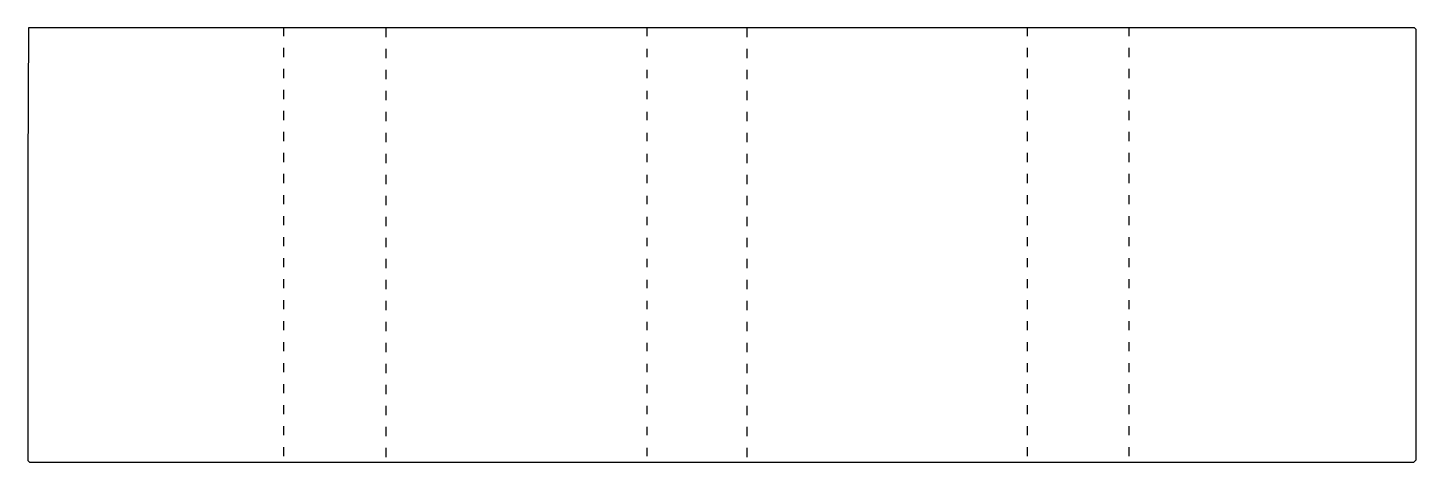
# Model space of a CAD drawing. Extents: x 85 to 1739, y 28 to 545.
import ezdxf

# ---------------------------------------------------------------- set-up
doc = ezdxf.new("R2010")
doc.units = 0
doc.layers.get('0').update_dxf_attribs({"linetype": 'CONTINUOUS'})

msp = doc.modelspace()

# ---------------------------------------------------------------- linework, layer by layer
at = {"color": 250, "linetype": 'CONTINUOUS'}
for points in [[(1736, 28), (1738, 30), (1739, 31), (1739, 543), (1737, 545), (86, 545), (85, 377), (85, 30), (87, 28), (1736, 28)], [(512, 534), (512, 545)], [(823, 535), (823, 545)], [(1276, 535), (1276, 545)], [(1397, 535), (1397, 545)], [(512, 509), (512, 520)], [(823, 510), (823, 520)], [(1276, 510), (1276, 521)], [(1397, 510), (1397, 521)], [(512, 484), (512, 495)], [(823, 485), (823, 495)], [(1276, 485), (1276, 496)], [(1397, 485), (1397, 496)], [(512, 459), (512, 470)], [(823, 460), (823, 470)], [(1276, 460), (1276, 471)], [(1397, 460), (1397, 471)], [(512, 434), (512, 445)], [(823, 435), (823, 445)], [(1276, 435), (1276, 446)], [(1397, 435), (1397, 446)], [(512, 409), (512, 420)], [(823, 410), (823, 420)], [(1276, 410), (1276, 421)], [(1397, 410), (1397, 421)], [(512, 384), (512, 395)], [(823, 385), (823, 395)], [(1276, 385), (1276, 396)], [(1397, 385), (1397, 396)], [(512, 359), (512, 370)], [(823, 360), (823, 370)], [(1276, 360), (1276, 371)], [(1397, 360), (1397, 371)], [(512, 334), (512, 345)], [(823, 335), (823, 345)], [(1276, 335), (1276, 346)], [(1397, 335), (1397, 346)], [(512, 309), (512, 320)], [(823, 310), (823, 320)], [(1276, 310), (1276, 321)], [(1397, 310), (1397, 321)], [(512, 284), (512, 295)], [(823, 285), (823, 295)], [(1276, 285), (1276, 296)], [(1397, 285), (1397, 296)], [(512, 259), (512, 270)], [(823, 260), (823, 270)], [(1276, 260), (1276, 271)], [(1397, 260), (1397, 271)], [(512, 234), (512, 245)], [(823, 235), (823, 245)], [(1276, 235), (1276, 246)], [(1397, 235), (1397, 246)], [(512, 209), (512, 220)], [(823, 210), (823, 220)], [(1276, 210), (1276, 221)], [(1397, 210), (1397, 221)], [(512, 184), (512, 195)], [(823, 185), (823, 195)], [(1276, 185), (1276, 196)], [(1397, 185), (1397, 196)], [(512, 159), (512, 170)], [(823, 160), (823, 170)], [(1276, 160), (1276, 171)], [(1397, 160), (1397, 171)], [(512, 134), (512, 145)], [(823, 135), (823, 145)], [(1276, 135), (1276, 146)], [(1397, 135), (1397, 146)], [(512, 109), (512, 120)], [(823, 110), (823, 120)], [(1276, 110), (1276, 121)], [(1397, 110), (1397, 121)], [(512, 84), (512, 95)], [(823, 85), (823, 95)], [(1276, 85), (1276, 96)], [(1397, 85), (1397, 96)], [(512, 59), (512, 70)], [(823, 60), (823, 70)], [(1276, 60), (1276, 71)], [(1397, 60), (1397, 71)], [(512, 34), (512, 45)], [(823, 35), (823, 45)], [(1276, 35), (1276, 46)], [(1397, 35), (1397, 46)]]:
    msp.add_lwpolyline(points, dxfattribs=at)
at = {"color": 251, "linetype": 'CONTINUOUS'}
for points in [[(390, 535), (390, 545)], [(942, 534), (942, 545)], [(390, 510), (390, 521)], [(942, 509), (942, 520)], [(390, 485), (390, 496)], [(942, 484), (942, 495)], [(390, 460), (390, 471)], [(942, 459), (942, 470)], [(390, 435), (390, 446)], [(942, 434), (942, 445)], [(390, 410), (390, 421)], [(942, 409), (942, 420)], [(390, 385), (390, 396)], [(942, 384), (942, 395)], [(390, 360), (390, 371)], [(942, 359), (942, 370)], [(390, 335), (390, 346)], [(942, 334), (942, 345)], [(390, 310), (390, 321)], [(942, 309), (942, 320)], [(390, 285), (390, 296)], [(942, 284), (942, 295)], [(390, 260), (390, 271)], [(942, 259), (942, 270)], [(390, 235), (390, 246)], [(942, 234), (942, 245)], [(390, 210), (390, 221)], [(942, 209), (942, 220)], [(390, 185), (390, 196)], [(942, 184), (942, 195)], [(390, 160), (390, 171)], [(942, 159), (942, 170)], [(390, 135), (390, 146)], [(942, 134), (942, 145)], [(390, 110), (390, 121)], [(942, 109), (942, 120)], [(390, 85), (390, 96)], [(942, 84), (942, 95)], [(390, 60), (390, 71)], [(942, 59), (942, 70)], [(390, 35), (390, 46)], [(942, 34), (942, 45)]]:
    msp.add_lwpolyline(points, dxfattribs=at)

doc.saveas('drawing.dxf')
